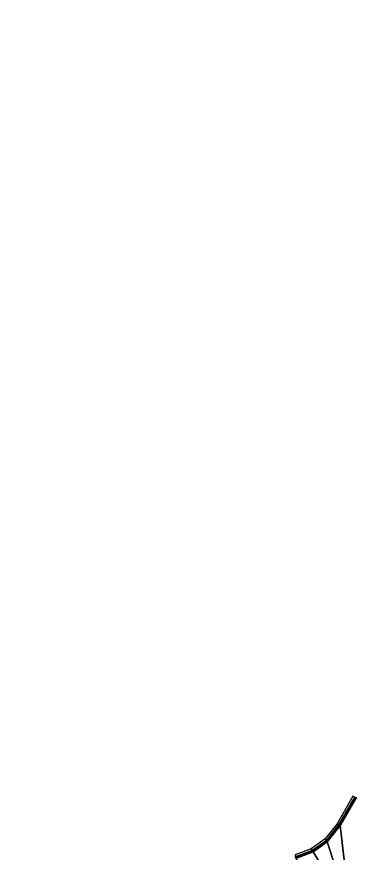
# Model space of a CAD drawing. Header units: feet. Extents: x 1888 to 2477, y 2252 to 2616.
# Drawn here: x 2181.76 to 2186.4, y 2331.21 to 2342.86 of the extents above; entities that cross this region are included whole.
import ezdxf

# ---------------------------------------------------------------- set-up
doc = ezdxf.new("R2010")
doc.units = ezdxf.units.FT
doc.layers.add('TABLE-BASE', color=6, linetype='Continuous')
doc.layers.add('TABLE-TOPVEN', color=6, linetype='Continuous')

# ---------------------------------------------------------------- blocks, each defined once
blk = doc.blocks.new('table')
at = {"layer": 'TABLE-BASE'}
for points in [[(-5.931, 13.712, 3.905), (-5.959, 13.728, 2.988), (-6.194, 13.322, 2.988), (-6.166, 13.306, 3.905)], [(-5.926, 13.709, 3.922), (-5.931, 13.712, 3.905), (-6.166, 13.306, 3.905), (-6.161, 13.303, 3.922)], [(-5.913, 13.702, 3.933), (-5.926, 13.709, 3.922), (-6.161, 13.303, 3.922), (-6.148, 13.296, 3.933)], [(-5.999, 12.025, 4.051), (-5.251, 13.319, 4.051), (-5.913, 13.702, 3.933), (-6.148, 13.296, 3.933)], [(-6.166, 13.306, 3.905), (-6.194, 13.322, 2.988), (-6.369, 13.1, 2.988), (-6.352, 13.073, 3.902)], [(-6.161, 13.303, 3.922), (-6.166, 13.306, 3.905), (-6.352, 13.073, 3.902), (-6.349, 13.066, 3.921)], [(-6.148, 13.296, 3.933), (-6.161, 13.303, 3.922), (-6.349, 13.066, 3.921), (-6.338, 13.055, 3.93)], [(-6.001, 12.02, 4.051), (-5.999, 12.025, 4.051), (-6.148, 13.296, 3.933), (-6.338, 13.055, 3.93)], [(-6.352, 13.073, 3.902), (-6.369, 13.1, 2.988), (-6.576, 12.952, 2.988), (-6.562, 12.924, 3.901)], [(-6.349, 13.066, 3.921), (-6.352, 13.073, 3.902), (-6.562, 12.924, 3.901), (-6.556, 12.917, 3.911)], [(-6.338, 13.055, 3.93), (-6.349, 13.066, 3.921), (-6.556, 12.917, 3.911), (-6.545, 12.907, 3.929)], [(-6.001, 12.02, 4.051), (-6.338, 13.055, 3.93), (-6.545, 12.907, 3.929), (-6.006, 12.02, 4.051)], [(-6.562, 12.924, 3.901), (-6.576, 12.952, 2.988), (-6.812, 12.863, 2.988), (-6.814, 12.83, 3.903)], [(-6.556, 12.917, 3.911), (-6.562, 12.924, 3.901), (-6.814, 12.83, 3.903), (-6.809, 12.822, 3.923)], [(-6.545, 12.907, 3.929), (-6.556, 12.917, 3.911), (-6.809, 12.822, 3.923), (-6.801, 12.81, 3.931)], [(-6.006, 12.02, 4.051), (-6.545, 12.907, 3.929), (-6.801, 12.81, 3.931)]]:
    blk.add_3dface(points, dxfattribs=at)
at = {"layer": 'TABLE-TOPVEN', "invisible_edges": 15}
for points in [[(-39.709, 32.901, 27.324), (-10.926, 32.96, 27.324), (-10.926, -8.92, 27.324), (-39.702, -8.86, 27.324)], [(-10.926, 32.96, 27.324), (-6.143, 32.901, 27.324), (-6.143, -8.86, 27.324), (-10.926, -8.92, 27.324)], [(-6.147, -8.86, 28.5), (-6.146, 32.901, 28.5), (-10.926, 32.96, 28.5), (-10.926, -8.92, 28.5)], [(-1.363, -8.681, 28.5), (-1.363, 32.722, 28.5), (-6.146, 32.901, 28.5), (-6.147, -8.86, 28.5)], [(-6.143, 32.901, 27.324), (-1.364, 32.721, 27.324), (-1.363, -8.681, 27.324), (-6.145, -8.86, 27.324)]]:
    blk.add_3dface(points, dxfattribs=at)

msp = doc.modelspace()

# ---------------------------------------------------------------- block references
at = {"xscale": 0.9419495636793325, "yscale": 0.9419495636793325, "zscale": 0.9419495636793325}
msp.add_blockref('table', (2192.054, 2319.075, -0.761), dxfattribs=at)

doc.saveas('drawing.dxf')
